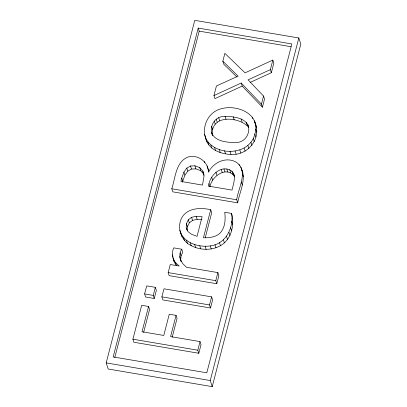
<?xml version="1.0" encoding="UTF-8"?>
<svg xmlns="http://www.w3.org/2000/svg" width="407" height="407" viewBox="0 0 407 407"><rect width="100%" height="100%" fill="white"/><g stroke="black" fill="none" stroke-linecap="round" stroke-linejoin="round"><path stroke-width="0.61" d="M211.375 132.102C210.465 123.474 216.132 116.275 225.01 116.249C233.364 116.672 245.742 117.491 248.697 126.974C249.639 135.653 243.92 142.755 235.022 142.715C226.714 142.247 214.382 141.524 211.375 132.102L212.368 135.16L212.647 129.441L211.655 126.384M186.203 227.981L186.442 223.702L188.319 219.79L191.56 217.318L196.164 216.285L202.126 216.692L197.049 236.33L191.504 234.295L187.892 231.512L186.203 227.981L186.701 229.512M187.23 230.428L187.434 226.76L186.442 223.702M181.008 261.269C179.35 257.351 179.268 252.828 181.766 249.232L173.697 247.863C171.057 253.749 172.883 260.643 176.511 265.685L175.519 262.632L173.224 258.888M181.191 261.467L180.713 259.63L181.059 255.85L182.758 252.284L181.766 249.232M237.698 202.844L236.706 199.786C237.993 188.609 248.779 171.403 236.686 162.464C226.674 156.227 213.716 162.017 208.613 171.958C208.155 162.011 198.26 154.436 188.609 156.827C175.732 161.223 175.402 177.945 171.81 188.787L172.802 191.839L237.698 202.844C239.443 192.226 246.021 180.886 241.946 170.06M179.802 230.169C183.221 242.933 198.407 247.548 210.236 245.93C225.676 244.093 233.964 227.783 231.578 213.426L224.735 212.266C225.656 219.531 225.219 227.854 219.811 233.374C215.354 237.306 209.132 237.861 203.444 237.8L210.704 209.717C200.554 207.351 186.808 207.789 181.451 218.371C177.294 226.785 180.418 237.525 187.469 243.366C196.856 250.096 210.282 251.419 220.462 245.691C231.471 239.499 234.768 224.857 231.578 213.426M205.718 138.324C215.334 156.827 249.812 155.85 254.863 134.005C261.67 111.854 231.715 102.06 215.863 110.897C206.629 116.102 201.999 128.373 205.718 138.324C207.768 147.41 216.9 152.533 225.529 153.79C245.228 158.893 263.41 139.779 254.38 120.726M106.191 362.896L194.77 20.35L298.824 37.988L300.809 44.104L212.23 386.65L108.176 369.012L106.191 362.896L210.241 380.54L212.23 386.65M198.204 28.083L113.166 356.929L206.812 372.807L291.85 43.956L198.204 28.083L199.196 31.141L114.794 357.529M148.565 306.466L142.023 331.761L163.772 335.449L169.261 314.214L176.058 315.364L170.569 336.604L200.035 341.595L201.027 344.653L198.804 353.261L133.903 342.262L132.911 339.204L141.677 305.301L148.565 306.466L149.557 309.524L143.635 332.412M144.617 293.946L146.703 285.867L155.342 287.332L156.334 290.389L154.248 298.463L145.609 296.998L144.617 293.946L153.256 295.411L154.248 298.463M181.766 178.062L180.896 181.425L202.518 185.088L204.019 176.094L202.828 171.128L199.761 167.638L194.912 165.827L190.501 165.985L186.844 168.076L183.933 172.1L181.766 178.062L182.758 181.12L182.468 182.239M153.256 295.411L155.342 287.332M161.894 296.871L163.98 288.797L211.604 296.871L212.596 299.923L210.505 308.002L162.886 299.928L161.894 296.871L209.513 304.945L210.505 308.002M180.677 260.246L182.931 263.817L186.482 267.277L217.877 272.598L218.869 275.656L216.783 283.73L169.159 275.656L168.167 272.604L170.258 264.525L179.202 266.041L175.519 262.632M272.838 60.068L270.355 69.658L248.036 79.869L263.538 96.021L264.535 99.079L262.434 107.194L242.211 86.091L214.937 98.631L213.945 95.574L216.427 85.979L238.115 76.094L222.833 61.218L224.868 53.348L245.039 72.858L272.838 60.068L273.83 63.121L271.347 72.716L250.173 82.402M208.974 183.659L208.348 186.08L232.026 190.089C233.374 183.73 237.602 173.636 229.736 169.851C220.299 165.812 210.994 174.847 208.974 183.659L209.966 186.716C211.645 176.317 226.618 165.593 234.513 176.333M172.186 337.23L177.055 318.422L176.058 315.364M205.225 237.8L211.696 212.769L210.704 209.717M198.804 353.261L197.807 350.208L200.035 341.595M209.513 304.945L211.604 296.871M216.783 283.73L215.791 280.677L217.877 272.598M262.434 107.194L261.442 104.141L263.538 96.021M210.241 380.54L298.824 37.988M182.758 181.12L184.926 175.158L187.836 171.133L191.499 169.037L195.904 168.885L200.758 170.696L203.826 174.186L204.09 175.29M187.434 226.76L189.316 222.848L192.557 220.375L197.156 219.342L201.928 219.668M212.647 129.441C216.387 114.052 241.488 118.111 248.814 127.579L247.822 124.522M213.945 95.574L241.219 83.038L261.442 104.141M199.196 31.141L290.969 46.698M171.81 188.787L236.706 199.786M168.167 272.604L215.791 280.677M132.911 339.204L197.807 350.208M236.864 76.959L223.825 64.275L222.833 61.218M254.472 122.227L255.377 123.784M242.012 170.584L242.938 173.117M270.355 69.658L271.347 72.716M255.515 124.756L256.507 127.813M241.219 83.038L242.211 86.091M252.279 117.094L252.772 118.62M255.672 129.182L256.664 132.239M254.863 134.005L255.855 137.062M253.266 138.472L254.258 141.529M246.266 122.375L247.258 125.432M250.946 142.308L251.938 145.365M241.107 118.992L242.099 122.044M247.904 145.523L248.901 148.58M244.144 148.107L245.136 151.165M233.216 116.814L234.208 119.872M239.825 149.98L240.817 153.037M225.01 116.249L226.007 119.307M240.832 167.023L241.824 170.075M235.119 151.043L236.111 154.095M242.404 173.555L243.396 176.613M239.072 164.474L239.402 165.496M241.331 181.914L242.323 184.966M230.021 151.292L231.013 154.35M218.681 117.659L219.678 120.711M216.224 119.098L217.216 122.156M233.521 173.275L234.712 176.872M231.975 171.276L232.967 174.328M224.537 150.732L225.529 153.79M214.23 121.037L215.222 124.089M229.736 169.851L230.728 172.909M226.816 169.007L227.808 172.064M219.185 149.455L220.177 152.513M223.962 168.844L224.959 171.896M212.251 134.519L212.581 135.536M214.616 147.563L215.613 150.615M221.199 169.322L222.197 172.375M210.836 145.055L211.828 148.112M207.84 141.936L208.832 144.989M204.568 134.346L206.71 141.382M215.939 172.217L216.931 175.269M231.603 221.291L232.595 224.349M230.616 227.767L231.608 230.825M211.655 177.172L212.647 180.225M228.963 232.387L229.955 235.444M207.097 166.01L208.847 172.039M204.329 161.472L204.66 162.495M226.557 236.406L227.549 239.458M202.828 171.128L203.658 173.672M223.392 239.82L224.384 242.877M199.761 167.638L200.758 170.696M194.912 165.827L195.904 168.885M219.47 242.633L220.462 245.691M190.501 165.985L191.499 169.037M215.013 244.714L216.005 247.771M186.844 168.076L187.836 171.133M210.236 245.93L211.228 248.987M183.933 172.1L184.926 175.158M196.164 216.285L197.156 219.342M205.143 246.281L206.135 249.338M191.56 217.318L192.557 220.375M199.73 245.772L200.727 248.83M188.319 219.79L189.316 222.848M194.648 244.551L195.64 247.609M190.232 242.73L191.224 245.787M186.477 240.308L187.469 243.366M183.389 237.286L184.381 240.344M181.115 233.847L182.107 236.905M180.067 252.793L181.059 255.85M179.721 256.573L180.713 259.63M172.324 254.813L173.148 257.361M173.443 258.45L174.216 261.945M180.698 232.107L180.8 233.226"/></g></svg>
